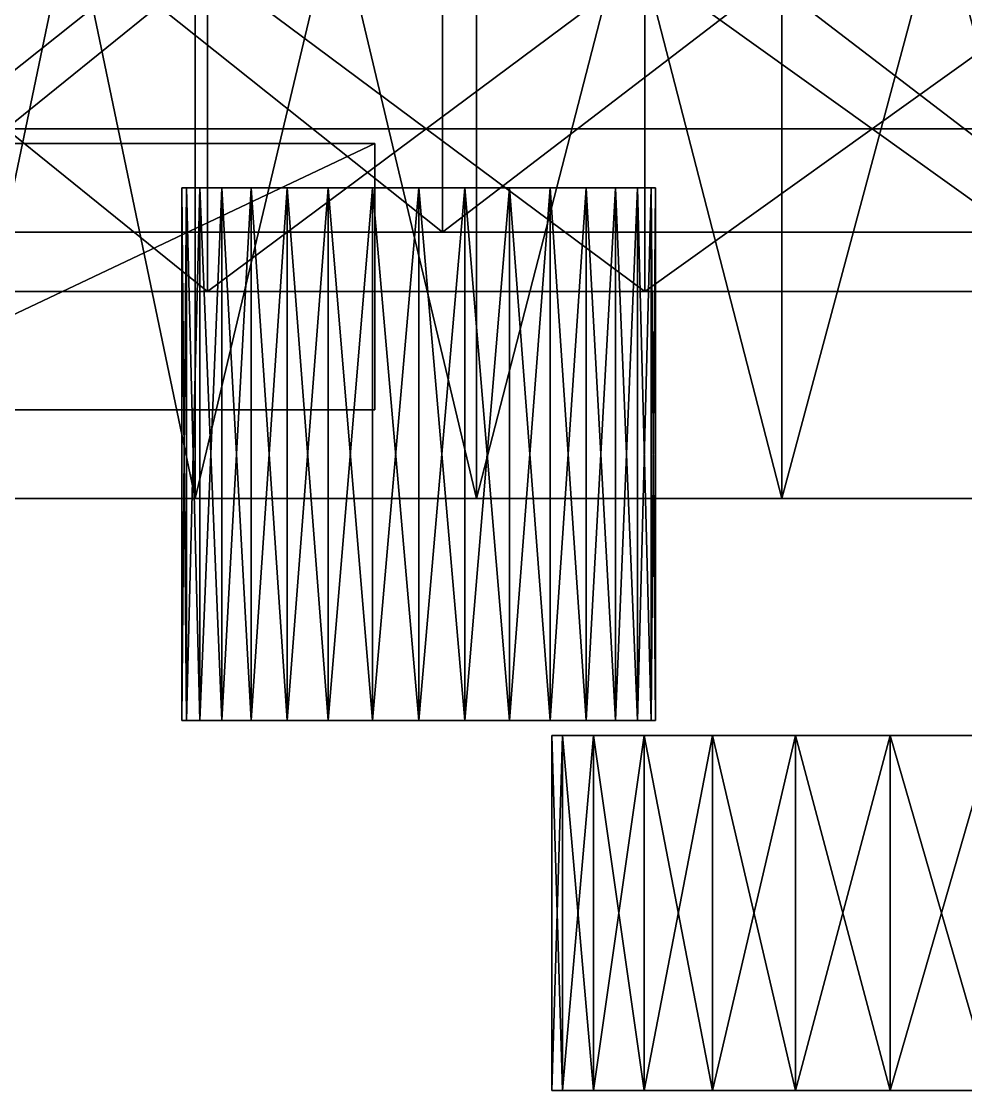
# Model space of a CAD drawing. Header units: millimetres. Extents: x -18 to 4450, y -985 to 970.
# Drawn here: x 662.2 to 725.9, y -920 to -847.8 of the extents above; entities that cross this region are included whole.
import ezdxf

# ---------------------------------------------------------------- set-up
doc = ezdxf.new("R2010")
doc.units = ezdxf.units.MM
for name, color, linetype in [('body__left_front_fender', 40, 'CONTINUOUS'), ('running_gear__front_left_hub_cap', 9, 'CONTINUOUS'), ('running_gear__front_left_hub_cap_center_button', 9, 'CONTINUOUS'), ('running_gear__front_left_inner_rim_shadow', 250, 'CONTINUOUS'), ('running_gear__front_left_lug_nut_3', 9, 'CONTINUOUS'), ('running_gear__front_left_lug_nut_5', 9, 'CONTINUOUS'), ('running_gear__front_left_outer_rim_ring', 9, 'CONTINUOUS'), ('running_gear__front_left_tire_sidewall_tick_4', 8, 'CONTINUOUS'), ('running_gear__front_left_tire_sidewall_tick_9', 8, 'CONTINUOUS')]:
    doc.layers.add(name, color=color, linetype=linetype)

msp = doc.modelspace()

# ---------------------------------------------------------------- linework, layer by layer
at = {"layer": 'body__left_front_fender'}
for points in [[(305.999994, -855.000019, 796.000004), (305.999994, -819.000006, 759.99999), (1093.999982, -819.000006, 759.99999)], [(305.999994, -855.000019, 796.000004), (1093.999982, -819.000006, 759.99999), (1093.999982, -855.000019, 796.000004)], [(305.999994, -855.000019, 984.000027), (305.999994, -819.000006, 1019.999981), (1093.999982, -819.000006, 1019.999981)], [(305.999994, -855.000019, 984.000027), (1093.999982, -819.000006, 1019.999981), (1093.999982, -855.000019, 984.000027)], [(305.999994, -855.000019, 796.000004), (1093.999982, -855.000019, 796.000004), (1093.999982, -855.000019, 984.000027)], [(305.999994, -855.000019, 796.000004), (1093.999982, -855.000019, 984.000027), (305.999994, -855.000019, 984.000027)]]:
    msp.add_3dface(points, dxfattribs=at)
at = {"layer": 'running_gear__front_left_hub_cap'}
for points in [[(673.887253, -879.999995, 486.461669), (673.887253, -800.000012, 486.461669), (657.218277, -800.000012, 472.781748)], [(673.887253, -879.999995, 486.461669), (657.218277, -800.000012, 472.781748), (657.218277, -879.999995, 472.781748)], [(657.218277, -879.999995, 317.218244), (657.218277, -800.000012, 317.218244), (673.887253, -800.000012, 303.538352)], [(657.218277, -879.999995, 317.218244), (673.887253, -800.000012, 303.538352), (673.887253, -879.999995, 303.538352)], [(692.90483, -879.999995, 496.626735), (692.90483, -800.000012, 496.626735), (673.887253, -800.000012, 486.461669)], [(692.90483, -879.999995, 496.626735), (673.887253, -800.000012, 486.461669), (673.887253, -879.999995, 486.461669)], [(673.887253, -879.999995, 303.538352), (673.887253, -800.000012, 303.538352), (692.90483, -800.000012, 293.373257)], [(673.887253, -879.999995, 303.538352), (692.90483, -800.000012, 293.373257), (692.90483, -879.999995, 293.373257)], [(713.540077, -879.999995, 502.886355), (713.540077, -800.000012, 502.886355), (692.90483, -800.000012, 496.626735)], [(713.540077, -879.999995, 502.886355), (692.90483, -800.000012, 496.626735), (692.90483, -879.999995, 496.626735)], [(692.90483, -879.999995, 293.373257), (692.90483, -800.000012, 293.373257), (713.540077, -800.000012, 287.113607)], [(692.90483, -879.999995, 293.373257), (713.540077, -800.000012, 287.113607), (713.540077, -879.999995, 287.113607)], [(735.000014, -879.999995, 504.999995), (735.000014, -800.000012, 504.999995), (713.540077, -800.000012, 502.886355)], [(735.000014, -879.999995, 504.999995), (713.540077, -800.000012, 502.886355), (713.540077, -879.999995, 502.886355)], [(713.540077, -879.999995, 287.113607), (713.540077, -800.000012, 287.113607), (735.000014, -800.000012, 284.999996)], [(713.540077, -879.999995, 287.113607), (735.000014, -800.000012, 284.999996), (735.000014, -879.999995, 284.999996)], [(735.000014, -879.999995, 395.000011), (625, -879.999995, 395.000011), (627.11364, -879.999995, 416.459948)], [(735.000014, -879.999995, 395.000011), (627.11364, -879.999995, 373.540074), (625, -879.999995, 395.000011)], [(735.000014, -879.999995, 395.000011), (627.11364, -879.999995, 416.459948), (633.37326, -879.999995, 437.095165)], [(735.000014, -879.999995, 395.000011), (633.37326, -879.999995, 352.904826), (627.11364, -879.999995, 373.540074)], [(735.000014, -879.999995, 395.000011), (633.37326, -879.999995, 437.095165), (643.538356, -879.999995, 456.112713)], [(735.000014, -879.999995, 395.000011), (643.538356, -879.999995, 333.887279), (633.37326, -879.999995, 352.904826)], [(735.000014, -879.999995, 395.000011), (643.538356, -879.999995, 456.112713), (657.218277, -879.999995, 472.781748)], [(735.000014, -879.999995, 395.000011), (657.218277, -879.999995, 317.218244), (643.538356, -879.999995, 333.887279)], [(735.000014, -879.999995, 395.000011), (657.218277, -879.999995, 472.781748), (673.887253, -879.999995, 486.461669)], [(735.000014, -879.999995, 395.000011), (673.887253, -879.999995, 303.538352), (657.218277, -879.999995, 317.218244)], [(735.000014, -879.999995, 395.000011), (673.887253, -879.999995, 486.461669), (692.90483, -879.999995, 496.626735)], [(735.000014, -879.999995, 395.000011), (692.90483, -879.999995, 293.373257), (673.887253, -879.999995, 303.538352)], [(735.000014, -879.999995, 395.000011), (692.90483, -879.999995, 496.626735), (713.540077, -879.999995, 502.886355)], [(735.000014, -879.999995, 395.000011), (713.540077, -879.999995, 287.113607), (692.90483, -879.999995, 293.373257)], [(735.000014, -879.999995, 395.000011), (713.540077, -879.999995, 502.886355), (735.000014, -879.999995, 504.999995)], [(735.000014, -879.999995, 395.000011), (735.000014, -879.999995, 284.999996), (713.540077, -879.999995, 287.113607)]]:
    msp.add_3dface(points, dxfattribs=at)
at = {"layer": 'running_gear__front_left_hub_cap_center_button'}
for points in [[(698.710918, -920.000017, 402.218342), (698.710918, -896.000028, 402.218342), (698.000014, -896.000028, 395.000011)], [(698.710918, -920.000017, 402.218342), (698.000014, -896.000028, 395.000011), (698.000014, -920.000017, 395.000011)], [(735.000014, -896.000028, 395.000011), (698.710918, -896.000028, 402.218342), (698.000014, -896.000028, 395.000011)], [(698.000014, -920.000017, 395.000011), (698.000014, -896.000028, 395.000011), (698.710918, -896.000028, 387.78165)], [(698.000014, -920.000017, 395.000011), (698.710918, -896.000028, 387.78165), (698.710918, -920.000017, 387.78165)], [(735.000014, -896.000028, 395.000011), (698.000014, -896.000028, 395.000011), (698.710918, -896.000028, 387.78165)], [(700.816453, -920.000017, 409.159273), (700.816453, -896.000028, 409.159273), (698.710918, -896.000028, 402.218342)], [(700.816453, -920.000017, 409.159273), (698.710918, -896.000028, 402.218342), (698.710918, -920.000017, 402.218342)], [(735.000014, -896.000028, 395.000011), (700.816453, -896.000028, 409.159273), (698.710918, -896.000028, 402.218342)], [(698.710918, -920.000017, 387.78165), (698.710918, -896.000028, 387.78165), (700.816453, -896.000028, 380.840719)], [(698.710918, -920.000017, 387.78165), (700.816453, -896.000028, 380.840719), (700.816453, -920.000017, 380.840719)], [(735.000014, -896.000028, 395.000011), (698.710918, -896.000028, 387.78165), (700.816453, -896.000028, 380.840719)], [(704.235613, -920.000017, 415.556103), (704.235613, -896.000028, 415.556103), (700.816453, -896.000028, 409.159273)], [(704.235613, -920.000017, 415.556103), (700.816453, -896.000028, 409.159273), (700.816453, -920.000017, 409.159273)], [(735.000014, -896.000028, 395.000011), (704.235613, -896.000028, 415.556103), (700.816453, -896.000028, 409.159273)], [(700.816453, -920.000017, 380.840719), (700.816453, -896.000028, 380.840719), (704.235613, -896.000028, 374.443889)], [(700.816453, -920.000017, 380.840719), (704.235613, -896.000028, 374.443889), (704.235613, -920.000017, 374.443889)], [(735.000014, -896.000028, 395.000011), (700.816453, -896.000028, 380.840719), (704.235613, -896.000028, 374.443889)], [(708.837032, -920.000017, 421.162963), (708.837032, -896.000028, 421.162963), (704.235613, -896.000028, 415.556103)], [(708.837032, -920.000017, 421.162963), (704.235613, -896.000028, 415.556103), (704.235613, -920.000017, 415.556103)], [(735.000014, -896.000028, 395.000011), (708.837032, -896.000028, 421.162963), (704.235613, -896.000028, 415.556103)], [(704.235613, -920.000017, 374.443889), (704.235613, -896.000028, 374.443889), (708.837032, -896.000028, 368.837059)], [(704.235613, -920.000017, 374.443889), (708.837032, -896.000028, 368.837059), (708.837032, -920.000017, 368.837059)], [(735.000014, -896.000028, 395.000011), (704.235613, -896.000028, 374.443889), (708.837032, -896.000028, 368.837059)], [(714.443922, -920.000017, 425.764382), (714.443922, -896.000028, 425.764382), (708.837032, -896.000028, 421.162963)], [(714.443922, -920.000017, 425.764382), (708.837032, -896.000028, 421.162963), (708.837032, -920.000017, 421.162963)], [(735.000014, -896.000028, 395.000011), (714.443922, -896.000028, 425.764382), (708.837032, -896.000028, 421.162963)], [(708.837032, -920.000017, 368.837059), (708.837032, -896.000028, 368.837059), (714.443922, -896.000028, 364.23561)], [(708.837032, -920.000017, 368.837059), (714.443922, -896.000028, 364.23561), (714.443922, -920.000017, 364.23561)], [(735.000014, -896.000028, 395.000011), (708.837032, -896.000028, 368.837059), (714.443922, -896.000028, 364.23561)], [(720.840693, -920.000017, 429.183543), (720.840693, -896.000028, 429.183543), (714.443922, -896.000028, 425.764382)], [(720.840693, -920.000017, 429.183543), (714.443922, -896.000028, 425.764382), (714.443922, -920.000017, 425.764382)], [(735.000014, -896.000028, 395.000011), (720.840693, -896.000028, 429.183543), (714.443922, -896.000028, 425.764382)], [(714.443922, -920.000017, 364.23561), (714.443922, -896.000028, 364.23561), (720.840693, -896.000028, 360.816449)], [(714.443922, -920.000017, 364.23561), (720.840693, -896.000028, 360.816449), (720.840693, -920.000017, 360.816449)], [(735.000014, -896.000028, 395.000011), (714.443922, -896.000028, 364.23561), (720.840693, -896.000028, 360.816449)], [(727.781653, -920.000017, 431.289047), (727.781653, -896.000028, 431.289047), (720.840693, -896.000028, 429.183543)], [(727.781653, -920.000017, 431.289047), (720.840693, -896.000028, 429.183543), (720.840693, -920.000017, 429.183543)], [(735.000014, -896.000028, 395.000011), (727.781653, -896.000028, 431.289047), (720.840693, -896.000028, 429.183543)], [(720.840693, -920.000017, 360.816449), (720.840693, -896.000028, 360.816449), (727.781653, -896.000028, 358.710945)], [(720.840693, -920.000017, 360.816449), (727.781653, -896.000028, 358.710945), (727.781653, -920.000017, 358.710945)], [(735.000014, -896.000028, 395.000011), (720.840693, -896.000028, 360.816449), (727.781653, -896.000028, 358.710945)], [(735.000014, -920.000017, 395.000011), (698.000014, -920.000017, 395.000011), (698.710918, -920.000017, 402.218342)], [(735.000014, -920.000017, 395.000011), (698.710918, -920.000017, 387.78165), (698.000014, -920.000017, 395.000011)], [(735.000014, -920.000017, 395.000011), (698.710918, -920.000017, 402.218342), (700.816453, -920.000017, 409.159273)], [(735.000014, -920.000017, 395.000011), (700.816453, -920.000017, 380.840719), (698.710918, -920.000017, 387.78165)], [(735.000014, -920.000017, 395.000011), (700.816453, -920.000017, 409.159273), (704.235613, -920.000017, 415.556103)], [(735.000014, -920.000017, 395.000011), (704.235613, -920.000017, 374.443889), (700.816453, -920.000017, 380.840719)], [(735.000014, -920.000017, 395.000011), (704.235613, -920.000017, 415.556103), (708.837032, -920.000017, 421.162963)], [(735.000014, -920.000017, 395.000011), (708.837032, -920.000017, 368.837059), (704.235613, -920.000017, 374.443889)], [(735.000014, -920.000017, 395.000011), (708.837032, -920.000017, 421.162963), (714.443922, -920.000017, 425.764382)], [(735.000014, -920.000017, 395.000011), (714.443922, -920.000017, 364.23561), (708.837032, -920.000017, 368.837059)], [(735.000014, -920.000017, 395.000011), (714.443922, -920.000017, 425.764382), (720.840693, -920.000017, 429.183543)], [(735.000014, -920.000017, 395.000011), (720.840693, -920.000017, 360.816449), (714.443922, -920.000017, 364.23561)], [(735.000014, -920.000017, 395.000011), (720.840693, -920.000017, 429.183543), (727.781653, -920.000017, 431.289047)], [(735.000014, -920.000017, 395.000011), (727.781653, -920.000017, 358.710945), (720.840693, -920.000017, 360.816449)]]:
    msp.add_3dface(points, dxfattribs=at)
at = {"layer": 'running_gear__front_left_inner_rim_shadow'}
for points in [[(674.72738, -865.999997, 540.511012), (674.72738, -843.999982, 540.511012), (647.497714, -843.999982, 525.956452)], [(674.72738, -865.999997, 540.511012), (647.497714, -843.999982, 525.956452), (647.497714, -865.999997, 525.956452)], [(647.497714, -865.999997, 264.04354), (647.497714, -843.999982, 264.04354), (674.72738, -843.999982, 249.48898)], [(647.497714, -865.999997, 264.04354), (674.72738, -843.999982, 249.48898), (674.72738, -865.999997, 249.48898)], [(704.273283, -865.999997, 549.473703), (704.273283, -843.999982, 549.473703), (674.72738, -843.999982, 540.511012)], [(704.273283, -865.999997, 549.473703), (674.72738, -843.999982, 540.511012), (674.72738, -865.999997, 540.511012)], [(674.72738, -865.999997, 249.48898), (674.72738, -843.999982, 249.48898), (704.273283, -843.999982, 240.526319)], [(674.72738, -865.999997, 249.48898), (704.273283, -843.999982, 240.526319), (704.273283, -865.999997, 240.526319)], [(735.000014, -865.999997, 552.50001), (735.000014, -843.999982, 552.50001), (704.273283, -843.999982, 549.473703)], [(735.000014, -865.999997, 552.50001), (704.273283, -843.999982, 549.473703), (704.273283, -865.999997, 549.473703)], [(704.273283, -865.999997, 240.526319), (704.273283, -843.999982, 240.526319), (735.000014, -843.999982, 237.499997)], [(704.273283, -865.999997, 240.526319), (735.000014, -843.999982, 237.499997), (735.000014, -865.999997, 237.499997)], [(735.000014, -865.999997, 395.000011), (577.499986, -865.999997, 395.000011), (580.526292, -865.999997, 425.726712)], [(735.000014, -865.999997, 395.000011), (580.526292, -865.999997, 364.27328), (577.499986, -865.999997, 395.000011)], [(735.000014, -865.999997, 395.000011), (580.526292, -865.999997, 425.726712), (589.488983, -865.999997, 455.272645)], [(735.000014, -865.999997, 395.000011), (589.488983, -865.999997, 334.727347), (580.526292, -865.999997, 364.27328)], [(735.000014, -865.999997, 395.000011), (589.488983, -865.999997, 455.272645), (604.043543, -865.999997, 482.502311)], [(735.000014, -865.999997, 395.000011), (604.043543, -865.999997, 307.49768), (589.488983, -865.999997, 334.727347)], [(735.000014, -865.999997, 395.000011), (604.043543, -865.999997, 482.502311), (623.630702, -865.999997, 506.369293)], [(735.000014, -865.999997, 395.000011), (623.630702, -865.999997, 283.630669), (604.043543, -865.999997, 307.49768)], [(735.000014, -865.999997, 395.000011), (623.630702, -865.999997, 506.369293), (647.497714, -865.999997, 525.956452)], [(735.000014, -865.999997, 395.000011), (647.497714, -865.999997, 264.04354), (623.630702, -865.999997, 283.630669)], [(735.000014, -865.999997, 395.000011), (647.497714, -865.999997, 525.956452), (674.72738, -865.999997, 540.511012)], [(735.000014, -865.999997, 395.000011), (674.72738, -865.999997, 249.48898), (647.497714, -865.999997, 264.04354)], [(735.000014, -865.999997, 395.000011), (674.72738, -865.999997, 540.511012), (704.273283, -865.999997, 549.473703)], [(735.000014, -865.999997, 395.000011), (704.273283, -865.999997, 240.526319), (674.72738, -865.999997, 249.48898)], [(735.000014, -865.999997, 395.000011), (704.273283, -865.999997, 549.473703), (735.000014, -865.999997, 552.50001)], [(735.000014, -865.999997, 395.000011), (735.000014, -865.999997, 237.499997), (704.273283, -865.999997, 240.526319)]]:
    msp.add_3dface(points, dxfattribs=at)
at = {"layer": 'running_gear__front_left_lug_nut_3'}
for points in [[(673.307419, -894.999981, 477.79578), (673.307419, -859.000027, 477.79578), (672.999978, -859.000027, 474.674344)], [(673.307419, -894.999981, 477.79578), (672.999978, -859.000027, 474.674344), (672.999978, -894.999981, 474.674344)], [(689.00001, -859.000027, 474.674344), (673.307419, -859.000027, 477.79578), (672.999978, -859.000027, 474.674344)], [(672.999978, -894.999981, 474.674344), (672.999978, -859.000027, 474.674344), (673.307419, -859.000027, 471.552879)], [(672.999978, -894.999981, 474.674344), (673.307419, -859.000027, 471.552879), (673.307419, -894.999981, 471.552879)], [(689.00001, -859.000027, 474.674344), (672.999978, -859.000027, 474.674344), (673.307419, -859.000027, 471.552879)], [(674.217939, -894.999981, 480.797261), (674.217939, -859.000027, 480.797261), (673.307419, -859.000027, 477.79578)], [(674.217939, -894.999981, 480.797261), (673.307419, -859.000027, 477.79578), (673.307419, -894.999981, 477.79578)], [(689.00001, -859.000027, 474.674344), (674.217939, -859.000027, 480.797261), (673.307419, -859.000027, 477.79578)], [(673.307419, -894.999981, 471.552879), (673.307419, -859.000027, 471.552879), (674.217939, -859.000027, 468.551397)], [(673.307419, -894.999981, 471.552879), (674.217939, -859.000027, 468.551397), (674.217939, -894.999981, 468.551397)], [(689.00001, -859.000027, 474.674344), (673.307419, -859.000027, 471.552879), (674.217939, -859.000027, 468.551397)], [(675.696492, -894.999981, 483.563453), (675.696492, -859.000027, 483.563453), (674.217939, -859.000027, 480.797261)], [(675.696492, -894.999981, 483.563453), (674.217939, -859.000027, 480.797261), (674.217939, -894.999981, 480.797261)], [(689.00001, -859.000027, 474.674344), (675.696492, -859.000027, 483.563453), (674.217939, -859.000027, 480.797261)], [(674.217939, -894.999981, 468.551397), (674.217939, -859.000027, 468.551397), (675.696492, -859.000027, 465.785205)], [(674.217939, -894.999981, 468.551397), (675.696492, -859.000027, 465.785205), (675.696492, -894.999981, 465.785205)], [(689.00001, -859.000027, 474.674344), (674.217939, -859.000027, 468.551397), (675.696492, -859.000027, 465.785205)], [(677.686274, -894.999981, 485.988051), (677.686274, -859.000027, 485.988051), (675.696492, -859.000027, 483.563453)], [(677.686274, -894.999981, 485.988051), (675.696492, -859.000027, 483.563453), (675.696492, -894.999981, 483.563453)], [(689.00001, -859.000027, 474.674344), (677.686274, -859.000027, 485.988051), (675.696492, -859.000027, 483.563453)], [(675.696492, -894.999981, 465.785205), (675.696492, -859.000027, 465.785205), (677.686274, -859.000027, 463.360637)], [(675.696492, -894.999981, 465.785205), (677.686274, -859.000027, 463.360637), (677.686274, -894.999981, 463.360637)], [(689.00001, -859.000027, 474.674344), (675.696492, -859.000027, 465.785205), (677.686274, -859.000027, 463.360637)], [(680.110872, -894.999981, 487.977862), (680.110872, -859.000027, 487.977862), (677.686274, -859.000027, 485.988051)], [(680.110872, -894.999981, 487.977862), (677.686274, -859.000027, 485.988051), (677.686274, -894.999981, 485.988051)], [(689.00001, -859.000027, 474.674344), (680.110872, -859.000027, 487.977862), (677.686274, -859.000027, 485.988051)], [(677.686274, -894.999981, 463.360637), (677.686274, -859.000027, 463.360637), (680.110872, -859.000027, 461.370826)], [(677.686274, -894.999981, 463.360637), (680.110872, -859.000027, 461.370826), (680.110872, -894.999981, 461.370826)], [(689.00001, -859.000027, 474.674344), (677.686274, -859.000027, 463.360637), (680.110872, -859.000027, 461.370826)], [(682.877064, -894.999981, 489.456415), (682.877064, -859.000027, 489.456415), (680.110872, -859.000027, 487.977862)], [(682.877064, -894.999981, 489.456415), (680.110872, -859.000027, 487.977862), (680.110872, -894.999981, 487.977862)], [(689.00001, -859.000027, 474.674344), (682.877064, -859.000027, 489.456415), (680.110872, -859.000027, 487.977862)], [(680.110872, -894.999981, 461.370826), (680.110872, -859.000027, 461.370826), (682.877064, -859.000027, 459.892273)], [(680.110872, -894.999981, 461.370826), (682.877064, -859.000027, 459.892273), (682.877064, -894.999981, 459.892273)], [(689.00001, -859.000027, 474.674344), (680.110872, -859.000027, 461.370826), (682.877064, -859.000027, 459.892273)], [(685.878575, -894.999981, 490.366906), (685.878575, -859.000027, 490.366906), (682.877064, -859.000027, 489.456415)], [(685.878575, -894.999981, 490.366906), (682.877064, -859.000027, 489.456415), (682.877064, -894.999981, 489.456415)], [(689.00001, -859.000027, 474.674344), (685.878575, -859.000027, 490.366906), (682.877064, -859.000027, 489.456415)], [(682.877064, -894.999981, 459.892273), (682.877064, -859.000027, 459.892273), (685.878575, -859.000027, 458.981782)], [(682.877064, -894.999981, 459.892273), (685.878575, -859.000027, 458.981782), (685.878575, -894.999981, 458.981782)], [(689.00001, -859.000027, 474.674344), (682.877064, -859.000027, 459.892273), (685.878575, -859.000027, 458.981782)], [(689.00001, -894.999981, 490.674347), (689.00001, -859.000027, 490.674347), (685.878575, -859.000027, 490.366906)], [(689.00001, -894.999981, 490.674347), (685.878575, -859.000027, 490.366906), (685.878575, -894.999981, 490.366906)], [(689.00001, -859.000027, 474.674344), (689.00001, -859.000027, 490.674347), (685.878575, -859.000027, 490.366906)], [(685.878575, -894.999981, 458.981782), (685.878575, -859.000027, 458.981782), (689.00001, -859.000027, 458.674341)], [(685.878575, -894.999981, 458.981782), (689.00001, -859.000027, 458.674341), (689.00001, -894.999981, 458.674341)], [(689.00001, -859.000027, 474.674344), (685.878575, -859.000027, 458.981782), (689.00001, -859.000027, 458.674341)], [(689.00001, -859.000027, 474.674344), (704.999983, -859.000027, 474.674344), (704.692543, -859.000027, 477.79578)], [(689.00001, -859.000027, 474.674344), (704.692543, -859.000027, 477.79578), (703.782082, -859.000027, 480.797261)], [(689.00001, -859.000027, 474.674344), (703.782082, -859.000027, 480.797261), (702.303529, -859.000027, 483.563453)], [(689.00001, -859.000027, 474.674344), (702.303529, -859.000027, 483.563453), (700.313687, -859.000027, 485.988051)], [(689.00001, -859.000027, 474.674344), (700.313687, -859.000027, 485.988051), (697.889149, -859.000027, 487.977862)], [(689.00001, -859.000027, 474.674344), (697.889149, -859.000027, 487.977862), (695.122957, -859.000027, 489.456415)], [(689.00001, -859.000027, 474.674344), (695.122957, -859.000027, 489.456415), (692.121446, -859.000027, 490.366906)], [(692.121446, -894.999981, 490.366906), (692.121446, -859.000027, 490.366906), (689.00001, -859.000027, 490.674347)], [(692.121446, -894.999981, 490.366906), (689.00001, -859.000027, 490.674347), (689.00001, -894.999981, 490.674347)], [(689.00001, -859.000027, 474.674344), (692.121446, -859.000027, 490.366906), (689.00001, -859.000027, 490.674347)], [(689.00001, -894.999981, 458.674341), (689.00001, -859.000027, 458.674341), (692.121446, -859.000027, 458.981782)], [(689.00001, -894.999981, 458.674341), (692.121446, -859.000027, 458.981782), (692.121446, -894.999981, 458.981782)], [(689.00001, -859.000027, 474.674344), (689.00001, -859.000027, 458.674341), (692.121446, -859.000027, 458.981782)], [(689.00001, -859.000027, 474.674344), (692.121446, -859.000027, 458.981782), (695.122957, -859.000027, 459.892273)], [(689.00001, -859.000027, 474.674344), (695.122957, -859.000027, 459.892273), (697.889149, -859.000027, 461.370826)], [(689.00001, -859.000027, 474.674344), (697.889149, -859.000027, 461.370826), (700.313687, -859.000027, 463.360637)], [(689.00001, -859.000027, 474.674344), (700.313687, -859.000027, 463.360637), (702.303529, -859.000027, 465.785205)], [(689.00001, -859.000027, 474.674344), (702.303529, -859.000027, 465.785205), (703.782082, -859.000027, 468.551397)], [(689.00001, -859.000027, 474.674344), (703.782082, -859.000027, 468.551397), (704.692543, -859.000027, 471.552879)], [(689.00001, -859.000027, 474.674344), (704.692543, -859.000027, 471.552879), (704.999983, -859.000027, 474.674344)], [(695.122957, -894.999981, 489.456415), (695.122957, -859.000027, 489.456415), (692.121446, -859.000027, 490.366906)], [(695.122957, -894.999981, 489.456415), (692.121446, -859.000027, 490.366906), (692.121446, -894.999981, 490.366906)], [(692.121446, -894.999981, 458.981782), (692.121446, -859.000027, 458.981782), (695.122957, -859.000027, 459.892273)], [(692.121446, -894.999981, 458.981782), (695.122957, -859.000027, 459.892273), (695.122957, -894.999981, 459.892273)], [(697.889149, -894.999981, 487.977862), (697.889149, -859.000027, 487.977862), (695.122957, -859.000027, 489.456415)], [(697.889149, -894.999981, 487.977862), (695.122957, -859.000027, 489.456415), (695.122957, -894.999981, 489.456415)], [(695.122957, -894.999981, 459.892273), (695.122957, -859.000027, 459.892273), (697.889149, -859.000027, 461.370826)], [(695.122957, -894.999981, 459.892273), (697.889149, -859.000027, 461.370826), (697.889149, -894.999981, 461.370826)], [(700.313687, -894.999981, 485.988051), (700.313687, -859.000027, 485.988051), (697.889149, -859.000027, 487.977862)], [(700.313687, -894.999981, 485.988051), (697.889149, -859.000027, 487.977862), (697.889149, -894.999981, 487.977862)], [(697.889149, -894.999981, 461.370826), (697.889149, -859.000027, 461.370826), (700.313687, -859.000027, 463.360637)], [(697.889149, -894.999981, 461.370826), (700.313687, -859.000027, 463.360637), (700.313687, -894.999981, 463.360637)], [(702.303529, -894.999981, 483.563453), (702.303529, -859.000027, 483.563453), (700.313687, -859.000027, 485.988051)], [(702.303529, -894.999981, 483.563453), (700.313687, -859.000027, 485.988051), (700.313687, -894.999981, 485.988051)], [(700.313687, -894.999981, 463.360637), (700.313687, -859.000027, 463.360637), (702.303529, -859.000027, 465.785205)], [(700.313687, -894.999981, 463.360637), (702.303529, -859.000027, 465.785205), (702.303529, -894.999981, 465.785205)], [(703.782082, -894.999981, 480.797261), (703.782082, -859.000027, 480.797261), (702.303529, -859.000027, 483.563453)], [(703.782082, -894.999981, 480.797261), (702.303529, -859.000027, 483.563453), (702.303529, -894.999981, 483.563453)], [(702.303529, -894.999981, 465.785205), (702.303529, -859.000027, 465.785205), (703.782082, -859.000027, 468.551397)], [(702.303529, -894.999981, 465.785205), (703.782082, -859.000027, 468.551397), (703.782082, -894.999981, 468.551397)], [(704.692543, -894.999981, 477.79578), (704.692543, -859.000027, 477.79578), (703.782082, -859.000027, 480.797261)], [(704.692543, -894.999981, 477.79578), (703.782082, -859.000027, 480.797261), (703.782082, -894.999981, 480.797261)], [(703.782082, -894.999981, 468.551397), (703.782082, -859.000027, 468.551397), (704.692543, -859.000027, 471.552879)], [(703.782082, -894.999981, 468.551397), (704.692543, -859.000027, 471.552879), (704.692543, -894.999981, 471.552879)], [(704.999983, -894.999981, 474.674344), (704.999983, -859.000027, 474.674344), (704.692543, -859.000027, 477.79578)], [(704.999983, -894.999981, 474.674344), (704.692543, -859.000027, 477.79578), (704.692543, -894.999981, 477.79578)], [(704.692543, -894.999981, 471.552879), (704.692543, -859.000027, 471.552879), (704.999983, -859.000027, 474.674344)], [(704.692543, -894.999981, 471.552879), (704.999983, -859.000027, 474.674344), (704.999983, -894.999981, 474.674344)], [(689.00001, -894.999981, 474.674344), (672.999978, -894.999981, 474.674344), (673.307419, -894.999981, 477.79578)], [(689.00001, -894.999981, 474.674344), (673.307419, -894.999981, 471.552879), (672.999978, -894.999981, 474.674344)], [(689.00001, -894.999981, 474.674344), (673.307419, -894.999981, 477.79578), (674.217939, -894.999981, 480.797261)], [(689.00001, -894.999981, 474.674344), (674.217939, -894.999981, 468.551397), (673.307419, -894.999981, 471.552879)], [(689.00001, -894.999981, 474.674344), (674.217939, -894.999981, 480.797261), (675.696492, -894.999981, 483.563453)], [(689.00001, -894.999981, 474.674344), (675.696492, -894.999981, 465.785205), (674.217939, -894.999981, 468.551397)], [(689.00001, -894.999981, 474.674344), (675.696492, -894.999981, 483.563453), (677.686274, -894.999981, 485.988051)], [(689.00001, -894.999981, 474.674344), (677.686274, -894.999981, 463.360637), (675.696492, -894.999981, 465.785205)], [(689.00001, -894.999981, 474.674344), (677.686274, -894.999981, 485.988051), (680.110872, -894.999981, 487.977862)], [(689.00001, -894.999981, 474.674344), (680.110872, -894.999981, 461.370826), (677.686274, -894.999981, 463.360637)], [(689.00001, -894.999981, 474.674344), (680.110872, -894.999981, 487.977862), (682.877064, -894.999981, 489.456415)], [(689.00001, -894.999981, 474.674344), (682.877064, -894.999981, 459.892273), (680.110872, -894.999981, 461.370826)], [(689.00001, -894.999981, 474.674344), (682.877064, -894.999981, 489.456415), (685.878575, -894.999981, 490.366906)], [(689.00001, -894.999981, 474.674344), (685.878575, -894.999981, 458.981782), (682.877064, -894.999981, 459.892273)], [(689.00001, -894.999981, 474.674344), (685.878575, -894.999981, 490.366906), (689.00001, -894.999981, 490.674347)], [(689.00001, -894.999981, 474.674344), (689.00001, -894.999981, 458.674341), (685.878575, -894.999981, 458.981782)], [(689.00001, -894.999981, 474.674344), (704.692543, -894.999981, 477.79578), (704.999983, -894.999981, 474.674344)], [(689.00001, -894.999981, 474.674344), (703.782082, -894.999981, 480.797261), (704.692543, -894.999981, 477.79578)], [(689.00001, -894.999981, 474.674344), (702.303529, -894.999981, 483.563453), (703.782082, -894.999981, 480.797261)], [(689.00001, -894.999981, 474.674344), (700.313687, -894.999981, 485.988051), (702.303529, -894.999981, 483.563453)], [(689.00001, -894.999981, 474.674344), (697.889149, -894.999981, 487.977862), (700.313687, -894.999981, 485.988051)], [(689.00001, -894.999981, 474.674344), (695.122957, -894.999981, 489.456415), (697.889149, -894.999981, 487.977862)], [(689.00001, -894.999981, 474.674344), (692.121446, -894.999981, 490.366906), (695.122957, -894.999981, 489.456415)], [(689.00001, -894.999981, 474.674344), (689.00001, -894.999981, 490.674347), (692.121446, -894.999981, 490.366906)], [(689.00001, -894.999981, 474.674344), (692.121446, -894.999981, 458.981782), (689.00001, -894.999981, 458.674341)], [(689.00001, -894.999981, 474.674344), (695.122957, -894.999981, 459.892273), (692.121446, -894.999981, 458.981782)], [(689.00001, -894.999981, 474.674344), (697.889149, -894.999981, 461.370826), (695.122957, -894.999981, 459.892273)], [(689.00001, -894.999981, 474.674344), (700.313687, -894.999981, 463.360637), (697.889149, -894.999981, 461.370826)], [(689.00001, -894.999981, 474.674344), (702.303529, -894.999981, 465.785205), (700.313687, -894.999981, 463.360637)], [(689.00001, -894.999981, 474.674344), (703.782082, -894.999981, 468.551397), (702.303529, -894.999981, 465.785205)], [(689.00001, -894.999981, 474.674344), (704.692543, -894.999981, 471.552879), (703.782082, -894.999981, 468.551397)], [(689.00001, -894.999981, 474.674344), (704.999983, -894.999981, 474.674344), (704.692543, -894.999981, 471.552879)]]:
    msp.add_3dface(points, dxfattribs=at)
at = {"layer": 'running_gear__front_left_lug_nut_5'}
for points in [[(673.307419, -894.999981, 318.447113), (673.307419, -859.000027, 318.447113), (672.999978, -859.000027, 315.325677)], [(673.307419, -894.999981, 318.447113), (672.999978, -859.000027, 315.325677), (672.999978, -894.999981, 315.325677)], [(689.00001, -859.000027, 315.325677), (673.307419, -859.000027, 318.447113), (672.999978, -859.000027, 315.325677)], [(672.999978, -894.999981, 315.325677), (672.999978, -859.000027, 315.325677), (673.307419, -859.000027, 312.204212)], [(672.999978, -894.999981, 315.325677), (673.307419, -859.000027, 312.204212), (673.307419, -894.999981, 312.204212)], [(689.00001, -859.000027, 315.325677), (672.999978, -859.000027, 315.325677), (673.307419, -859.000027, 312.204212)], [(674.217939, -894.999981, 321.448594), (674.217939, -859.000027, 321.448594), (673.307419, -859.000027, 318.447113)], [(674.217939, -894.999981, 321.448594), (673.307419, -859.000027, 318.447113), (673.307419, -894.999981, 318.447113)], [(689.00001, -859.000027, 315.325677), (674.217939, -859.000027, 321.448594), (673.307419, -859.000027, 318.447113)], [(673.307419, -894.999981, 312.204212), (673.307419, -859.000027, 312.204212), (674.217939, -859.000027, 309.202731)], [(673.307419, -894.999981, 312.204212), (674.217939, -859.000027, 309.202731), (674.217939, -894.999981, 309.202731)], [(689.00001, -859.000027, 315.325677), (673.307419, -859.000027, 312.204212), (674.217939, -859.000027, 309.202731)], [(675.696492, -894.999981, 324.214786), (675.696492, -859.000027, 324.214786), (674.217939, -859.000027, 321.448594)], [(675.696492, -894.999981, 324.214786), (674.217939, -859.000027, 321.448594), (674.217939, -894.999981, 321.448594)], [(689.00001, -859.000027, 315.325677), (675.696492, -859.000027, 324.214786), (674.217939, -859.000027, 321.448594)], [(674.217939, -894.999981, 309.202731), (674.217939, -859.000027, 309.202731), (675.696492, -859.000027, 306.436539)], [(674.217939, -894.999981, 309.202731), (675.696492, -859.000027, 306.436539), (675.696492, -894.999981, 306.436539)], [(689.00001, -859.000027, 315.325677), (674.217939, -859.000027, 309.202731), (675.696492, -859.000027, 306.436539)], [(677.686274, -894.999981, 326.639384), (677.686274, -859.000027, 326.639384), (675.696492, -859.000027, 324.214786)], [(677.686274, -894.999981, 326.639384), (675.696492, -859.000027, 324.214786), (675.696492, -894.999981, 324.214786)], [(689.00001, -859.000027, 315.325677), (677.686274, -859.000027, 326.639384), (675.696492, -859.000027, 324.214786)], [(675.696492, -894.999981, 306.436539), (675.696492, -859.000027, 306.436539), (677.686274, -859.000027, 304.011941)], [(675.696492, -894.999981, 306.436539), (677.686274, -859.000027, 304.011941), (677.686274, -894.999981, 304.011941)], [(689.00001, -859.000027, 315.325677), (675.696492, -859.000027, 306.436539), (677.686274, -859.000027, 304.011941)], [(680.110872, -894.999981, 328.629166), (680.110872, -859.000027, 328.629166), (677.686274, -859.000027, 326.639384)], [(680.110872, -894.999981, 328.629166), (677.686274, -859.000027, 326.639384), (677.686274, -894.999981, 326.639384)], [(689.00001, -859.000027, 315.325677), (680.110872, -859.000027, 328.629166), (677.686274, -859.000027, 326.639384)], [(677.686274, -894.999981, 304.011941), (677.686274, -859.000027, 304.011941), (680.110872, -859.000027, 302.022159)], [(677.686274, -894.999981, 304.011941), (680.110872, -859.000027, 302.022159), (680.110872, -894.999981, 302.022159)], [(689.00001, -859.000027, 315.325677), (677.686274, -859.000027, 304.011941), (680.110872, -859.000027, 302.022159)], [(682.877064, -894.999981, 330.107749), (682.877064, -859.000027, 330.107749), (680.110872, -859.000027, 328.629166)], [(682.877064, -894.999981, 330.107749), (680.110872, -859.000027, 328.629166), (680.110872, -894.999981, 328.629166)], [(689.00001, -859.000027, 315.325677), (682.877064, -859.000027, 330.107749), (680.110872, -859.000027, 328.629166)], [(680.110872, -894.999981, 302.022159), (680.110872, -859.000027, 302.022159), (682.877064, -859.000027, 300.543576)], [(680.110872, -894.999981, 302.022159), (682.877064, -859.000027, 300.543576), (682.877064, -894.999981, 300.543576)], [(689.00001, -859.000027, 315.325677), (680.110872, -859.000027, 302.022159), (682.877064, -859.000027, 300.543576)], [(685.878575, -894.999981, 331.018239), (685.878575, -859.000027, 331.018239), (682.877064, -859.000027, 330.107749)], [(685.878575, -894.999981, 331.018239), (682.877064, -859.000027, 330.107749), (682.877064, -894.999981, 330.107749)], [(689.00001, -859.000027, 315.325677), (685.878575, -859.000027, 331.018239), (682.877064, -859.000027, 330.107749)], [(682.877064, -894.999981, 300.543576), (682.877064, -859.000027, 300.543576), (685.878575, -859.000027, 299.633086)], [(682.877064, -894.999981, 300.543576), (685.878575, -859.000027, 299.633086), (685.878575, -894.999981, 299.633086)], [(689.00001, -859.000027, 315.325677), (682.877064, -859.000027, 300.543576), (685.878575, -859.000027, 299.633086)], [(689.00001, -894.999981, 331.32565), (689.00001, -859.000027, 331.32565), (685.878575, -859.000027, 331.018239)], [(689.00001, -894.999981, 331.32565), (685.878575, -859.000027, 331.018239), (685.878575, -894.999981, 331.018239)], [(689.00001, -859.000027, 315.325677), (689.00001, -859.000027, 331.32565), (685.878575, -859.000027, 331.018239)], [(685.878575, -894.999981, 299.633086), (685.878575, -859.000027, 299.633086), (689.00001, -859.000027, 299.325675)], [(685.878575, -894.999981, 299.633086), (689.00001, -859.000027, 299.325675), (689.00001, -894.999981, 299.325675)], [(689.00001, -859.000027, 315.325677), (685.878575, -859.000027, 299.633086), (689.00001, -859.000027, 299.325675)], [(689.00001, -859.000027, 315.325677), (704.999983, -859.000027, 315.325677), (704.692543, -859.000027, 318.447113)], [(689.00001, -859.000027, 315.325677), (704.692543, -859.000027, 318.447113), (703.782082, -859.000027, 321.448594)], [(689.00001, -859.000027, 315.325677), (703.782082, -859.000027, 321.448594), (702.303529, -859.000027, 324.214786)], [(689.00001, -859.000027, 315.325677), (702.303529, -859.000027, 324.214786), (700.313687, -859.000027, 326.639384)], [(689.00001, -859.000027, 315.325677), (700.313687, -859.000027, 326.639384), (697.889149, -859.000027, 328.629166)], [(689.00001, -859.000027, 315.325677), (697.889149, -859.000027, 328.629166), (695.122957, -859.000027, 330.107749)], [(689.00001, -859.000027, 315.325677), (695.122957, -859.000027, 330.107749), (692.121446, -859.000027, 331.018239)], [(692.121446, -894.999981, 331.018239), (692.121446, -859.000027, 331.018239), (689.00001, -859.000027, 331.32565)], [(692.121446, -894.999981, 331.018239), (689.00001, -859.000027, 331.32565), (689.00001, -894.999981, 331.32565)], [(689.00001, -859.000027, 315.325677), (692.121446, -859.000027, 331.018239), (689.00001, -859.000027, 331.32565)], [(689.00001, -894.999981, 299.325675), (689.00001, -859.000027, 299.325675), (692.121446, -859.000027, 299.633086)], [(689.00001, -894.999981, 299.325675), (692.121446, -859.000027, 299.633086), (692.121446, -894.999981, 299.633086)], [(689.00001, -859.000027, 315.325677), (689.00001, -859.000027, 299.325675), (692.121446, -859.000027, 299.633086)], [(689.00001, -859.000027, 315.325677), (692.121446, -859.000027, 299.633086), (695.122957, -859.000027, 300.543576)], [(689.00001, -859.000027, 315.325677), (695.122957, -859.000027, 300.543576), (697.889149, -859.000027, 302.022159)], [(689.00001, -859.000027, 315.325677), (697.889149, -859.000027, 302.022159), (700.313687, -859.000027, 304.011941)], [(689.00001, -859.000027, 315.325677), (700.313687, -859.000027, 304.011941), (702.303529, -859.000027, 306.436539)], [(689.00001, -859.000027, 315.325677), (702.303529, -859.000027, 306.436539), (703.782082, -859.000027, 309.202731)], [(689.00001, -859.000027, 315.325677), (703.782082, -859.000027, 309.202731), (704.692543, -859.000027, 312.204212)], [(689.00001, -859.000027, 315.325677), (704.692543, -859.000027, 312.204212), (704.999983, -859.000027, 315.325677)], [(695.122957, -894.999981, 330.107749), (695.122957, -859.000027, 330.107749), (692.121446, -859.000027, 331.018239)], [(695.122957, -894.999981, 330.107749), (692.121446, -859.000027, 331.018239), (692.121446, -894.999981, 331.018239)], [(692.121446, -894.999981, 299.633086), (692.121446, -859.000027, 299.633086), (695.122957, -859.000027, 300.543576)], [(692.121446, -894.999981, 299.633086), (695.122957, -859.000027, 300.543576), (695.122957, -894.999981, 300.543576)], [(697.889149, -894.999981, 328.629166), (697.889149, -859.000027, 328.629166), (695.122957, -859.000027, 330.107749)], [(697.889149, -894.999981, 328.629166), (695.122957, -859.000027, 330.107749), (695.122957, -894.999981, 330.107749)], [(695.122957, -894.999981, 300.543576), (695.122957, -859.000027, 300.543576), (697.889149, -859.000027, 302.022159)], [(695.122957, -894.999981, 300.543576), (697.889149, -859.000027, 302.022159), (697.889149, -894.999981, 302.022159)], [(700.313687, -894.999981, 326.639384), (700.313687, -859.000027, 326.639384), (697.889149, -859.000027, 328.629166)], [(700.313687, -894.999981, 326.639384), (697.889149, -859.000027, 328.629166), (697.889149, -894.999981, 328.629166)], [(697.889149, -894.999981, 302.022159), (697.889149, -859.000027, 302.022159), (700.313687, -859.000027, 304.011941)], [(697.889149, -894.999981, 302.022159), (700.313687, -859.000027, 304.011941), (700.313687, -894.999981, 304.011941)], [(702.303529, -894.999981, 324.214786), (702.303529, -859.000027, 324.214786), (700.313687, -859.000027, 326.639384)], [(702.303529, -894.999981, 324.214786), (700.313687, -859.000027, 326.639384), (700.313687, -894.999981, 326.639384)], [(700.313687, -894.999981, 304.011941), (700.313687, -859.000027, 304.011941), (702.303529, -859.000027, 306.436539)], [(700.313687, -894.999981, 304.011941), (702.303529, -859.000027, 306.436539), (702.303529, -894.999981, 306.436539)], [(703.782082, -894.999981, 321.448594), (703.782082, -859.000027, 321.448594), (702.303529, -859.000027, 324.214786)], [(703.782082, -894.999981, 321.448594), (702.303529, -859.000027, 324.214786), (702.303529, -894.999981, 324.214786)], [(702.303529, -894.999981, 306.436539), (702.303529, -859.000027, 306.436539), (703.782082, -859.000027, 309.202731)], [(702.303529, -894.999981, 306.436539), (703.782082, -859.000027, 309.202731), (703.782082, -894.999981, 309.202731)], [(704.692543, -894.999981, 318.447113), (704.692543, -859.000027, 318.447113), (703.782082, -859.000027, 321.448594)], [(704.692543, -894.999981, 318.447113), (703.782082, -859.000027, 321.448594), (703.782082, -894.999981, 321.448594)], [(703.782082, -894.999981, 309.202731), (703.782082, -859.000027, 309.202731), (704.692543, -859.000027, 312.204212)], [(703.782082, -894.999981, 309.202731), (704.692543, -859.000027, 312.204212), (704.692543, -894.999981, 312.204212)], [(704.999983, -894.999981, 315.325677), (704.999983, -859.000027, 315.325677), (704.692543, -859.000027, 318.447113)], [(704.999983, -894.999981, 315.325677), (704.692543, -859.000027, 318.447113), (704.692543, -894.999981, 318.447113)], [(704.692543, -894.999981, 312.204212), (704.692543, -859.000027, 312.204212), (704.999983, -859.000027, 315.325677)], [(704.692543, -894.999981, 312.204212), (704.999983, -859.000027, 315.325677), (704.999983, -894.999981, 315.325677)], [(689.00001, -894.999981, 315.325677), (672.999978, -894.999981, 315.325677), (673.307419, -894.999981, 318.447113)], [(689.00001, -894.999981, 315.325677), (673.307419, -894.999981, 312.204212), (672.999978, -894.999981, 315.325677)], [(689.00001, -894.999981, 315.325677), (673.307419, -894.999981, 318.447113), (674.217939, -894.999981, 321.448594)], [(689.00001, -894.999981, 315.325677), (674.217939, -894.999981, 309.202731), (673.307419, -894.999981, 312.204212)], [(689.00001, -894.999981, 315.325677), (674.217939, -894.999981, 321.448594), (675.696492, -894.999981, 324.214786)], [(689.00001, -894.999981, 315.325677), (675.696492, -894.999981, 306.436539), (674.217939, -894.999981, 309.202731)], [(689.00001, -894.999981, 315.325677), (675.696492, -894.999981, 324.214786), (677.686274, -894.999981, 326.639384)], [(689.00001, -894.999981, 315.325677), (677.686274, -894.999981, 304.011941), (675.696492, -894.999981, 306.436539)], [(689.00001, -894.999981, 315.325677), (677.686274, -894.999981, 326.639384), (680.110872, -894.999981, 328.629166)], [(689.00001, -894.999981, 315.325677), (680.110872, -894.999981, 302.022159), (677.686274, -894.999981, 304.011941)], [(689.00001, -894.999981, 315.325677), (680.110872, -894.999981, 328.629166), (682.877064, -894.999981, 330.107749)], [(689.00001, -894.999981, 315.325677), (682.877064, -894.999981, 300.543576), (680.110872, -894.999981, 302.022159)], [(689.00001, -894.999981, 315.325677), (682.877064, -894.999981, 330.107749), (685.878575, -894.999981, 331.018239)], [(689.00001, -894.999981, 315.325677), (685.878575, -894.999981, 299.633086), (682.877064, -894.999981, 300.543576)], [(689.00001, -894.999981, 315.325677), (685.878575, -894.999981, 331.018239), (689.00001, -894.999981, 331.32565)], [(689.00001, -894.999981, 315.325677), (689.00001, -894.999981, 299.325675), (685.878575, -894.999981, 299.633086)], [(689.00001, -894.999981, 315.325677), (704.692543, -894.999981, 318.447113), (704.999983, -894.999981, 315.325677)], [(689.00001, -894.999981, 315.325677), (703.782082, -894.999981, 321.448594), (704.692543, -894.999981, 318.447113)], [(689.00001, -894.999981, 315.325677), (702.303529, -894.999981, 324.214786), (703.782082, -894.999981, 321.448594)], [(689.00001, -894.999981, 315.325677), (700.313687, -894.999981, 326.639384), (702.303529, -894.999981, 324.214786)], [(689.00001, -894.999981, 315.325677), (697.889149, -894.999981, 328.629166), (700.313687, -894.999981, 326.639384)], [(689.00001, -894.999981, 315.325677), (695.122957, -894.999981, 330.107749), (697.889149, -894.999981, 328.629166)], [(689.00001, -894.999981, 315.325677), (692.121446, -894.999981, 331.018239), (695.122957, -894.999981, 330.107749)], [(689.00001, -894.999981, 315.325677), (689.00001, -894.999981, 331.32565), (692.121446, -894.999981, 331.018239)], [(689.00001, -894.999981, 315.325677), (692.121446, -894.999981, 299.633086), (689.00001, -894.999981, 299.325675)], [(689.00001, -894.999981, 315.325677), (695.122957, -894.999981, 300.543576), (692.121446, -894.999981, 299.633086)], [(689.00001, -894.999981, 315.325677), (697.889149, -894.999981, 302.022159), (695.122957, -894.999981, 300.543576)], [(689.00001, -894.999981, 315.325677), (700.313687, -894.999981, 304.011941), (697.889149, -894.999981, 302.022159)], [(689.00001, -894.999981, 315.325677), (702.303529, -894.999981, 306.436539), (700.313687, -894.999981, 304.011941)], [(689.00001, -894.999981, 315.325677), (703.782082, -894.999981, 309.202731), (702.303529, -894.999981, 306.436539)], [(689.00001, -894.999981, 315.325677), (704.692543, -894.999981, 312.204212), (703.782082, -894.999981, 309.202731)], [(689.00001, -894.999981, 315.325677), (704.999983, -894.999981, 315.325677), (704.692543, -894.999981, 312.204212)]]:
    msp.add_3dface(points, dxfattribs=at)
at = {"layer": 'running_gear__front_left_outer_rim_ring'}
for points in [[(690.616965, -861.999989, 618.128657), (690.616965, -828.000009, 618.128657), (647.939503, -828.000009, 605.182588)], [(690.616965, -861.999989, 618.128657), (647.939503, -828.000009, 605.182588), (647.939503, -861.999989, 605.182588)], [(647.939503, -861.999989, 184.817404), (647.939503, -828.000009, 184.817404), (690.616965, -828.000009, 171.871349)], [(647.939503, -861.999989, 184.817404), (690.616965, -828.000009, 171.871349), (690.616965, -861.999989, 171.871349)], [(735.000014, -861.999989, 622.500002), (735.000014, -828.000009, 622.500002), (690.616965, -828.000009, 618.128657)], [(735.000014, -861.999989, 622.500002), (690.616965, -828.000009, 618.128657), (690.616965, -861.999989, 618.128657)], [(690.616965, -861.999989, 171.871349), (690.616965, -828.000009, 171.871349), (735.000014, -828.000009, 167.500004)], [(690.616965, -861.999989, 171.871349), (735.000014, -828.000009, 167.500004), (735.000014, -861.999989, 167.500004)], [(735.000014, -861.999989, 395.000011), (507.499993, -861.999989, 395.000011), (511.871338, -861.999989, 439.38306)], [(735.000014, -861.999989, 395.000011), (511.871338, -861.999989, 350.616962), (507.499993, -861.999989, 395.000011)], [(735.000014, -861.999989, 395.000011), (511.871338, -861.999989, 439.38306), (524.817407, -861.999989, 482.060492)], [(735.000014, -861.999989, 395.000011), (524.817407, -861.999989, 307.939529), (511.871338, -861.999989, 350.616962)], [(735.000014, -861.999989, 395.000011), (524.817407, -861.999989, 482.060492), (545.840681, -861.999989, 521.392226)], [(735.000014, -861.999989, 395.000011), (545.840681, -861.999989, 268.607765), (524.817407, -861.999989, 307.939529)], [(735.000014, -861.999989, 395.000011), (545.840681, -861.999989, 521.392226), (574.133217, -861.999989, 555.866778)], [(735.000014, -861.999989, 395.000011), (574.133217, -861.999989, 234.133214), (545.840681, -861.999989, 268.607765)], [(735.000014, -861.999989, 395.000011), (574.133217, -861.999989, 555.866778), (608.607769, -861.999989, 584.159315)], [(735.000014, -861.999989, 395.000011), (608.607769, -861.999989, 205.840662), (574.133217, -861.999989, 234.133214)], [(735.000014, -861.999989, 395.000011), (608.607769, -861.999989, 584.159315), (647.939503, -861.999989, 605.182588)], [(735.000014, -861.999989, 395.000011), (647.939503, -861.999989, 184.817404), (608.607769, -861.999989, 205.840662)], [(735.000014, -861.999989, 395.000011), (647.939503, -861.999989, 605.182588), (690.616965, -861.999989, 618.128657)], [(735.000014, -861.999989, 395.000011), (690.616965, -861.999989, 171.871349), (647.939503, -861.999989, 184.817404)], [(735.000014, -861.999989, 395.000011), (690.616965, -861.999989, 618.128657), (735.000014, -861.999989, 622.500002)], [(735.000014, -861.999989, 395.000011), (735.000014, -861.999989, 167.500004), (690.616965, -861.999989, 171.871349)]]:
    msp.add_3dface(points, dxfattribs=at)
at = {"layer": 'running_gear__front_left_tire_sidewall_tick_4'}
for points in [[(648.036778, -856.000006, 719.551086), (648.036778, -856.000006, 737.551093), (686.036825, -856.000006, 737.551093)], [(648.036778, -856.000006, 719.551086), (686.036825, -856.000006, 737.551093), (686.036825, -856.000006, 719.551086)], [(648.036778, -874.000013, 737.551093), (686.036825, -874.000013, 737.551093), (686.036825, -856.000006, 737.551093)], [(648.036778, -874.000013, 737.551093), (686.036825, -856.000006, 737.551093), (648.036778, -856.000006, 737.551093)], [(648.036778, -874.000013, 719.551086), (648.036778, -856.000006, 719.551086), (686.036825, -856.000006, 719.551086)], [(648.036778, -874.000013, 719.551086), (686.036825, -856.000006, 719.551086), (686.036825, -874.000013, 719.551086)], [(686.036825, -874.000013, 719.551086), (686.036825, -856.000006, 719.551086), (686.036825, -856.000006, 737.551093)], [(686.036825, -874.000013, 719.551086), (686.036825, -856.000006, 737.551093), (686.036825, -874.000013, 737.551093)], [(648.036778, -874.000013, 719.551086), (686.036825, -874.000013, 719.551086), (686.036825, -874.000013, 737.551093)], [(648.036778, -874.000013, 719.551086), (686.036825, -874.000013, 737.551093), (648.036778, -874.000013, 737.551093)]]:
    msp.add_3dface(points, dxfattribs=at)
at = {"layer": 'running_gear__front_left_tire_sidewall_tick_9'}
for points in [[(648.036778, -856.000006, 70.44892), (648.036778, -856.000006, 88.448919), (686.036825, -856.000006, 88.448919)], [(648.036778, -856.000006, 70.44892), (686.036825, -856.000006, 88.448919), (686.036825, -856.000006, 70.44892)], [(648.036778, -874.000013, 88.448919), (686.036825, -874.000013, 88.448919), (686.036825, -856.000006, 88.448919)], [(648.036778, -874.000013, 88.448919), (686.036825, -856.000006, 88.448919), (648.036778, -856.000006, 88.448919)], [(648.036778, -874.000013, 70.44892), (648.036778, -856.000006, 70.44892), (686.036825, -856.000006, 70.44892)], [(648.036778, -874.000013, 70.44892), (686.036825, -856.000006, 70.44892), (686.036825, -874.000013, 70.44892)], [(686.036825, -874.000013, 70.44892), (686.036825, -856.000006, 70.44892), (686.036825, -856.000006, 88.448919)], [(686.036825, -874.000013, 70.44892), (686.036825, -856.000006, 88.448919), (686.036825, -874.000013, 88.448919)], [(648.036778, -874.000013, 70.44892), (686.036825, -874.000013, 70.44892), (686.036825, -874.000013, 88.448919)], [(648.036778, -874.000013, 70.44892), (686.036825, -874.000013, 88.448919), (648.036778, -874.000013, 88.448919)]]:
    msp.add_3dface(points, dxfattribs=at)

doc.saveas('drawing.dxf')
